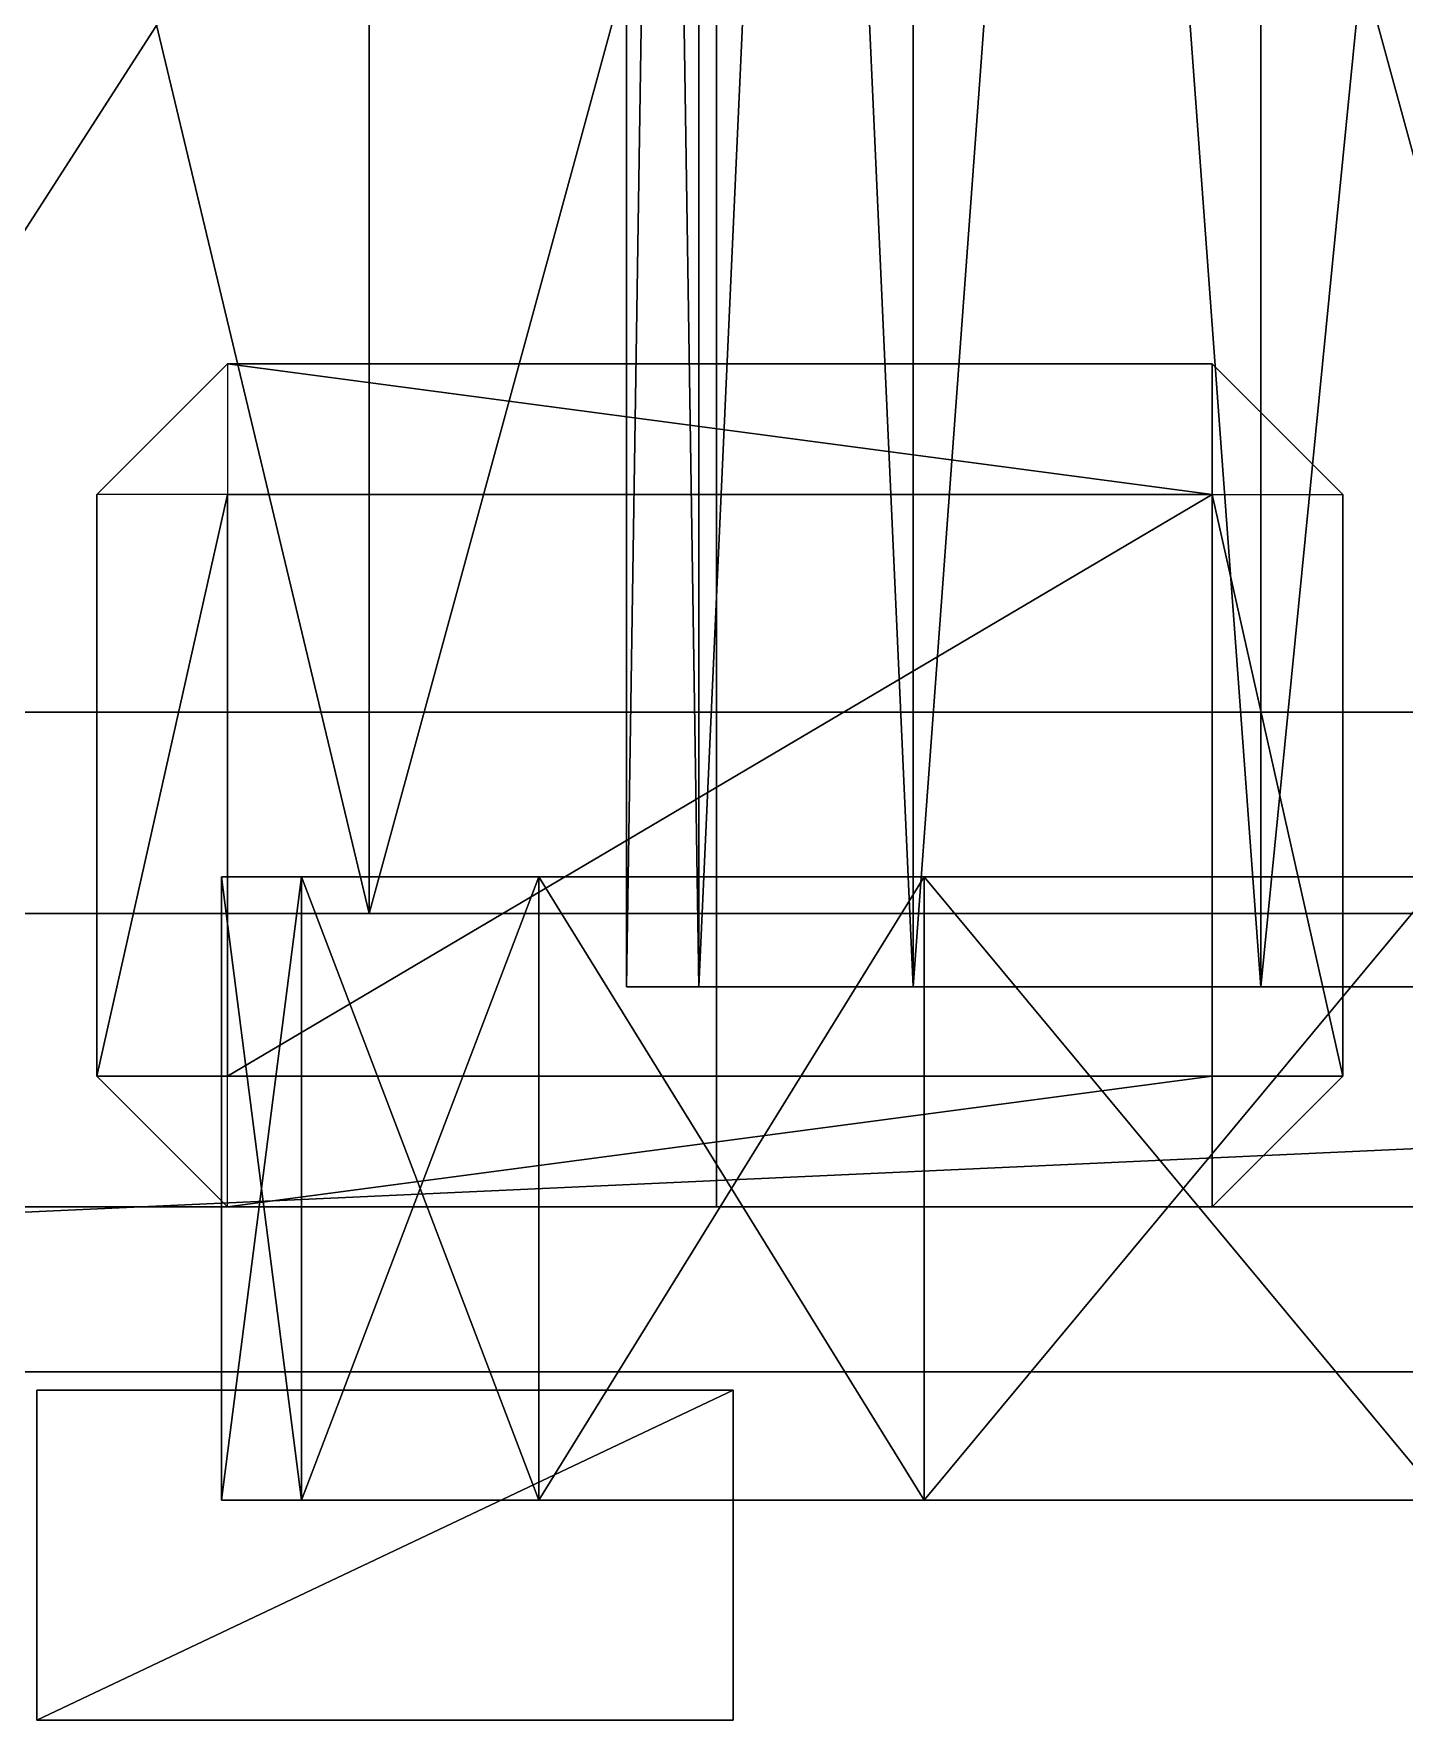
# Model space of a CAD drawing. Header units: millimetres. Extents: x -18 to 4450, y -985 to 970.
# Drawn here: x 497.3 to 572, y -874 to -782 of the extents above; entities that cross this region are included whole.
import ezdxf

# ---------------------------------------------------------------- set-up
doc = ezdxf.new("R2010")
doc.units = ezdxf.units.MM
for name, color, linetype in [('body__left_front_black_fender_flare_arc_8', 250, 'CONTINUOUS'), ('body__left_front_fender', 40, 'CONTINUOUS'), ('body__left_front_fender_sloped_outer_skin', 40, 'CONTINUOUS'), ('body__left_front_outer_arch_rounded_skin_facet_6', 40, 'CONTINUOUS'), ('running_gear__front_left_outer_rim_ring', 9, 'CONTINUOUS'), ('running_gear__front_left_tire_rim', 9, 'CONTINUOUS'), ('running_gear__front_left_tire_sidewall_tick_5', 8, 'CONTINUOUS'), ('running_gear__front_left_tire_sidewall_tick_8', 8, 'CONTINUOUS'), ('running_gear__front_left_tire_tire', 250, 'CONTINUOUS')]:
    doc.layers.add(name, color=color, linetype=linetype)

msp = doc.modelspace()

# ---------------------------------------------------------------- linework, layer by layer
at = {"layer": 'body__left_front_black_fender_flare_arc_8'}
for points in [[(500.69052, -807.139993, 722.702205), (507.830501, -800.000012, 722.702205), (507.830501, -800.000012, 742.422163)], [(500.69052, -807.139993, 722.702205), (507.830501, -800.000012, 742.422163), (500.69052, -807.139993, 742.422163)], [(500.69052, -807.139993, 722.702205), (507.830501, -800.000012, 722.702205), (507.830501, -807.139993, 715.562165)], [(500.69052, -807.139993, 742.422163), (507.830501, -800.000012, 742.422163), (507.830501, -807.139993, 749.562204)], [(507.830501, -800.000012, 722.702205), (507.830501, -800.000012, 742.422163), (561.550498, -800.000012, 742.422163)], [(507.830501, -800.000012, 722.702205), (561.550498, -800.000012, 742.422163), (561.550498, -800.000012, 722.702205)], [(507.830501, -800.000012, 722.702205), (507.830501, -807.139993, 715.562165), (561.550498, -807.139993, 715.562165)], [(507.830501, -800.000012, 722.702205), (561.550498, -807.139993, 715.562165), (561.550498, -800.000012, 722.702205)], [(507.830501, -800.000012, 742.422163), (507.830501, -807.139993, 749.562204), (561.550498, -807.139993, 749.562204)], [(507.830501, -800.000012, 742.422163), (561.550498, -807.139993, 749.562204), (561.550498, -800.000012, 742.422163)], [(568.690538, -807.139993, 722.702205), (561.550498, -800.000012, 722.702205), (561.550498, -800.000012, 742.422163)], [(568.690538, -807.139993, 722.702205), (561.550498, -800.000012, 742.422163), (568.690538, -807.139993, 742.422163)], [(568.690538, -807.139993, 722.702205), (561.550498, -800.000012, 722.702205), (561.550498, -807.139993, 715.562165)], [(568.690538, -807.139993, 742.422163), (561.550498, -800.000012, 742.422163), (561.550498, -807.139993, 749.562204)], [(500.69052, -838.859975, 722.702205), (500.69052, -838.859975, 742.422163), (500.69052, -807.139993, 742.422163)], [(500.69052, -838.859975, 722.702205), (500.69052, -807.139993, 742.422163), (500.69052, -807.139993, 722.702205)], [(500.69052, -838.859975, 722.702205), (507.830501, -838.859975, 715.562165), (507.830501, -807.139993, 715.562165)], [(500.69052, -838.859975, 722.702205), (507.830501, -807.139993, 715.562165), (500.69052, -807.139993, 722.702205)], [(500.69052, -838.859975, 742.422163), (507.830501, -838.859975, 749.562204), (507.830501, -807.139993, 749.562204)], [(500.69052, -838.859975, 742.422163), (507.830501, -807.139993, 749.562204), (500.69052, -807.139993, 742.422163)], [(507.830501, -838.859975, 749.562204), (561.550498, -838.859975, 749.562204), (561.550498, -807.139993, 749.562204)], [(507.830501, -838.859975, 749.562204), (561.550498, -807.139993, 749.562204), (507.830501, -807.139993, 749.562204)], [(507.830501, -838.859975, 715.562165), (507.830501, -807.139993, 715.562165), (561.550498, -807.139993, 715.562165)], [(507.830501, -838.859975, 715.562165), (561.550498, -807.139993, 715.562165), (561.550498, -838.859975, 715.562165)], [(568.690538, -838.859975, 722.702205), (561.550498, -838.859975, 715.562165), (561.550498, -807.139993, 715.562165)], [(568.690538, -838.859975, 722.702205), (561.550498, -807.139993, 715.562165), (568.690538, -807.139993, 722.702205)], [(568.690538, -838.859975, 742.422163), (561.550498, -838.859975, 749.562204), (561.550498, -807.139993, 749.562204)], [(568.690538, -838.859975, 742.422163), (561.550498, -807.139993, 749.562204), (568.690538, -807.139993, 742.422163)], [(568.690538, -838.859975, 722.702205), (568.690538, -807.139993, 722.702205), (568.690538, -807.139993, 742.422163)], [(568.690538, -838.859975, 722.702205), (568.690538, -807.139993, 742.422163), (568.690538, -838.859975, 742.422163)], [(500.69052, -838.859975, 722.702205), (507.830501, -846.000016, 722.702205), (507.830501, -846.000016, 742.422163)], [(500.69052, -838.859975, 722.702205), (507.830501, -846.000016, 742.422163), (500.69052, -838.859975, 742.422163)], [(500.69052, -838.859975, 722.702205), (507.830501, -846.000016, 722.702205), (507.830501, -838.859975, 715.562165)], [(500.69052, -838.859975, 742.422163), (507.830501, -846.000016, 742.422163), (507.830501, -838.859975, 749.562204)], [(507.830501, -846.000016, 722.702205), (507.830501, -838.859975, 715.562165), (561.550498, -838.859975, 715.562165)], [(507.830501, -846.000016, 722.702205), (561.550498, -838.859975, 715.562165), (561.550498, -846.000016, 722.702205)], [(507.830501, -846.000016, 742.422163), (507.830501, -838.859975, 749.562204), (561.550498, -838.859975, 749.562204)], [(507.830501, -846.000016, 742.422163), (561.550498, -838.859975, 749.562204), (561.550498, -846.000016, 742.422163)], [(568.690538, -838.859975, 722.702205), (561.550498, -846.000016, 722.702205), (561.550498, -846.000016, 742.422163)], [(568.690538, -838.859975, 722.702205), (561.550498, -846.000016, 742.422163), (568.690538, -838.859975, 742.422163)], [(568.690538, -838.859975, 722.702205), (561.550498, -846.000016, 722.702205), (561.550498, -838.859975, 715.562165)], [(568.690538, -838.859975, 742.422163), (561.550498, -846.000016, 742.422163), (561.550498, -838.859975, 749.562204)], [(507.830501, -846.000016, 722.702205), (561.550498, -846.000016, 722.702205), (561.550498, -846.000016, 742.422163)], [(507.830501, -846.000016, 722.702205), (561.550498, -846.000016, 742.422163), (507.830501, -846.000016, 742.422163)]]:
    msp.add_3dface(points, dxfattribs=at)
at = {"layer": 'body__left_front_fender'}
for points in [[(305.999994, -819.000006, 1019.999981), (1093.999982, -819.000006, 1019.999981), (1093.999982, -620.999992, 1019.999981)], [(305.999994, -819.000006, 1019.999981), (1093.999982, -620.999992, 1019.999981), (305.999994, -620.999992, 1019.999981)], [(305.999994, -819.000006, 759.99999), (305.999994, -620.999992, 759.99999), (1093.999982, -620.999992, 759.99999)], [(305.999994, -819.000006, 759.99999), (1093.999982, -620.999992, 759.99999), (1093.999982, -819.000006, 759.99999)], [(305.999994, -855.000019, 796.000004), (305.999994, -819.000006, 759.99999), (1093.999982, -819.000006, 759.99999)], [(305.999994, -855.000019, 796.000004), (1093.999982, -819.000006, 759.99999), (1093.999982, -855.000019, 796.000004)], [(305.999994, -855.000019, 984.000027), (305.999994, -819.000006, 1019.999981), (1093.999982, -819.000006, 1019.999981)], [(305.999994, -855.000019, 984.000027), (1093.999982, -819.000006, 1019.999981), (1093.999982, -855.000019, 984.000027)], [(305.999994, -855.000019, 796.000004), (1093.999982, -855.000019, 796.000004), (1093.999982, -855.000019, 984.000027)], [(305.999994, -855.000019, 796.000004), (1093.999982, -855.000019, 984.000027), (305.999994, -855.000019, 984.000027)]]:
    msp.add_3dface(points, dxfattribs=at)
at = {"layer": 'body__left_front_fender_sloped_outer_skin'}
for points in [[(118.000001, -846.000016, 705.99997), (118.000001, -646.000028, 705.99997), (1034.999967, -646.000028, 744.000018)], [(118.000001, -846.000016, 705.99997), (1034.999967, -646.000028, 744.000018), (1034.999967, -846.000016, 744.000018)], [(118.000001, -846.000016, 1047.999978), (1034.999967, -846.000016, 1241.999984), (1034.999967, -646.000028, 1241.999984)], [(118.000001, -846.000016, 1047.999978), (1034.999967, -646.000028, 1241.999984), (118.000001, -646.000028, 1047.999978)], [(1034.999967, -846.000016, 744.000018), (1034.999967, -846.000016, 1241.999984), (118.000001, -846.000016, 1047.999978)], [(1034.999967, -846.000016, 744.000018), (118.000001, -846.000016, 1047.999978), (118.000001, -846.000016, 705.99997)]]:
    msp.add_3dface(points, dxfattribs=at)
at = {"layer": 'body__left_front_outer_arch_rounded_skin_facet_6'}
for points in [[(462.500006, -846.000016, 721.740305), (462.500006, -734.000027, 721.740305), (534.500003, -734.000027, 721.740305)], [(462.500006, -846.000016, 721.740305), (534.500003, -734.000027, 721.740305), (534.500003, -846.000016, 721.740305)], [(462.500006, -846.000016, 773.740292), (534.500003, -846.000016, 773.740292), (534.500003, -734.000027, 773.740292)], [(462.500006, -846.000016, 773.740292), (534.500003, -734.000027, 773.740292), (462.500006, -734.000027, 773.740292)], [(534.500003, -734.000027, 721.740305), (534.500003, -734.000027, 773.740292), (534.500003, -846.000016, 773.740292)], [(534.500003, -734.000027, 721.740305), (534.500003, -846.000016, 773.740292), (534.500003, -846.000016, 721.740305)], [(534.500003, -846.000016, 721.740305), (534.500003, -846.000016, 773.740292), (462.500006, -846.000016, 773.740292)], [(534.500003, -846.000016, 721.740305), (462.500006, -846.000016, 773.740292), (462.500006, -846.000016, 721.740305)]]:
    msp.add_3dface(points, dxfattribs=at)
at = {"layer": 'running_gear__front_left_outer_rim_ring'}
for points in [[(511.871338, -861.999989, 439.38306), (511.871338, -828.000009, 439.38306), (507.499993, -828.000009, 395.000011)], [(511.871338, -861.999989, 439.38306), (507.499993, -828.000009, 395.000011), (507.499993, -861.999989, 395.000011)], [(735.000014, -828.000009, 395.000011), (511.871338, -828.000009, 439.38306), (507.499993, -828.000009, 395.000011)], [(507.499993, -861.999989, 395.000011), (507.499993, -828.000009, 395.000011), (511.871338, -828.000009, 350.616962)], [(507.499993, -861.999989, 395.000011), (511.871338, -828.000009, 350.616962), (511.871338, -861.999989, 350.616962)], [(735.000014, -828.000009, 395.000011), (507.499993, -828.000009, 395.000011), (511.871338, -828.000009, 350.616962)], [(524.817407, -861.999989, 482.060492), (524.817407, -828.000009, 482.060492), (511.871338, -828.000009, 439.38306)], [(524.817407, -861.999989, 482.060492), (511.871338, -828.000009, 439.38306), (511.871338, -861.999989, 439.38306)], [(735.000014, -828.000009, 395.000011), (524.817407, -828.000009, 482.060492), (511.871338, -828.000009, 439.38306)], [(511.871338, -861.999989, 350.616962), (511.871338, -828.000009, 350.616962), (524.817407, -828.000009, 307.939529)], [(511.871338, -861.999989, 350.616962), (524.817407, -828.000009, 307.939529), (524.817407, -861.999989, 307.939529)], [(735.000014, -828.000009, 395.000011), (511.871338, -828.000009, 350.616962), (524.817407, -828.000009, 307.939529)], [(545.840681, -861.999989, 521.392226), (545.840681, -828.000009, 521.392226), (524.817407, -828.000009, 482.060492)], [(545.840681, -861.999989, 521.392226), (524.817407, -828.000009, 482.060492), (524.817407, -861.999989, 482.060492)], [(735.000014, -828.000009, 395.000011), (545.840681, -828.000009, 521.392226), (524.817407, -828.000009, 482.060492)], [(524.817407, -861.999989, 307.939529), (524.817407, -828.000009, 307.939529), (545.840681, -828.000009, 268.607765)], [(524.817407, -861.999989, 307.939529), (545.840681, -828.000009, 268.607765), (545.840681, -861.999989, 268.607765)], [(735.000014, -828.000009, 395.000011), (524.817407, -828.000009, 307.939529), (545.840681, -828.000009, 268.607765)], [(574.133217, -861.999989, 555.866778), (574.133217, -828.000009, 555.866778), (545.840681, -828.000009, 521.392226)], [(574.133217, -861.999989, 555.866778), (545.840681, -828.000009, 521.392226), (545.840681, -861.999989, 521.392226)], [(735.000014, -828.000009, 395.000011), (574.133217, -828.000009, 555.866778), (545.840681, -828.000009, 521.392226)], [(545.840681, -861.999989, 268.607765), (545.840681, -828.000009, 268.607765), (574.133217, -828.000009, 234.133214)], [(545.840681, -861.999989, 268.607765), (574.133217, -828.000009, 234.133214), (574.133217, -861.999989, 234.133214)], [(735.000014, -828.000009, 395.000011), (545.840681, -828.000009, 268.607765), (574.133217, -828.000009, 234.133214)], [(735.000014, -861.999989, 395.000011), (507.499993, -861.999989, 395.000011), (511.871338, -861.999989, 439.38306)], [(735.000014, -861.999989, 395.000011), (511.871338, -861.999989, 350.616962), (507.499993, -861.999989, 395.000011)], [(735.000014, -861.999989, 395.000011), (511.871338, -861.999989, 439.38306), (524.817407, -861.999989, 482.060492)], [(735.000014, -861.999989, 395.000011), (524.817407, -861.999989, 307.939529), (511.871338, -861.999989, 350.616962)], [(735.000014, -861.999989, 395.000011), (524.817407, -861.999989, 482.060492), (545.840681, -861.999989, 521.392226)], [(735.000014, -861.999989, 395.000011), (545.840681, -861.999989, 268.607765), (524.817407, -861.999989, 307.939529)], [(735.000014, -861.999989, 395.000011), (545.840681, -861.999989, 521.392226), (574.133217, -861.999989, 555.866778)], [(735.000014, -861.999989, 395.000011), (574.133217, -861.999989, 234.133214), (545.840681, -861.999989, 268.607765)]]:
    msp.add_3dface(points, dxfattribs=at)
at = {"layer": 'running_gear__front_left_tire_rim'}
for points in [[(533.546686, -833.999991, 435.071558), (533.546686, -575.999975, 435.071558), (529.600024, -575.999975, 395.000011)], [(533.546686, -833.999991, 435.071558), (529.600024, -575.999975, 395.000011), (529.600024, -833.999991, 395.000011)], [(529.600024, -833.999991, 395.000011), (529.600024, -575.999975, 395.000011), (533.546686, -575.999975, 354.928434)], [(529.600024, -833.999991, 395.000011), (533.546686, -575.999975, 354.928434), (533.546686, -833.999991, 354.928434)], [(545.235157, -833.999991, 473.603189), (545.235157, -575.999975, 473.603189), (533.546686, -575.999975, 435.071558)], [(545.235157, -833.999991, 473.603189), (533.546686, -575.999975, 435.071558), (533.546686, -833.999991, 435.071558)], [(533.546686, -833.999991, 354.928434), (533.546686, -575.999975, 354.928434), (545.235157, -575.999975, 316.396832)], [(533.546686, -833.999991, 354.928434), (545.235157, -575.999975, 316.396832), (545.235157, -833.999991, 316.396832)], [(564.216137, -833.999991, 509.114146), (564.216137, -575.999975, 509.114146), (545.235157, -575.999975, 473.603189)], [(564.216137, -833.999991, 509.114146), (545.235157, -575.999975, 473.603189), (545.235157, -833.999991, 473.603189)], [(545.235157, -833.999991, 316.396832), (545.235157, -575.999975, 316.396832), (564.216137, -575.999975, 280.885875)], [(545.235157, -833.999991, 316.396832), (564.216137, -575.999975, 280.885875), (564.216137, -833.999991, 280.885875)], [(589.760244, -833.999991, 540.239751), (589.760244, -575.999975, 540.239751), (564.216137, -575.999975, 509.114146)], [(589.760244, -833.999991, 540.239751), (564.216137, -575.999975, 509.114146), (564.216137, -833.999991, 509.114146)], [(564.216137, -833.999991, 280.885875), (564.216137, -575.999975, 280.885875), (589.760244, -575.999975, 249.76027)], [(564.216137, -833.999991, 280.885875), (589.760244, -575.999975, 249.76027), (589.760244, -833.999991, 249.76027)], [(735.000014, -833.999991, 395.000011), (529.600024, -833.999991, 395.000011), (533.546686, -833.999991, 435.071558)], [(735.000014, -833.999991, 395.000011), (533.546686, -833.999991, 354.928434), (529.600024, -833.999991, 395.000011)], [(735.000014, -833.999991, 395.000011), (533.546686, -833.999991, 435.071558), (545.235157, -833.999991, 473.603189)], [(735.000014, -833.999991, 395.000011), (545.235157, -833.999991, 316.396832), (533.546686, -833.999991, 354.928434)], [(735.000014, -833.999991, 395.000011), (545.235157, -833.999991, 473.603189), (564.216137, -833.999991, 509.114146)], [(735.000014, -833.999991, 395.000011), (564.216137, -833.999991, 280.885875), (545.235157, -833.999991, 316.396832)], [(735.000014, -833.999991, 395.000011), (564.216137, -833.999991, 509.114146), (589.760244, -833.999991, 540.239751)], [(735.000014, -833.999991, 395.000011), (589.760244, -833.999991, 249.76027), (564.216137, -833.999991, 280.885875)]]:
    msp.add_3dface(points, dxfattribs=at)
at = {"layer": 'running_gear__front_left_tire_sidewall_tick_5'}
for points in [[(497.412115, -874.000013, 632.58785), (497.412115, -874.000013, 650.587857), (497.412115, -856.000006, 650.587857)], [(497.412115, -874.000013, 632.58785), (497.412115, -856.000006, 650.587857), (497.412115, -856.000006, 632.58785)], [(497.412115, -856.000006, 632.58785), (497.412115, -856.000006, 650.587857), (535.412133, -856.000006, 650.587857)], [(497.412115, -856.000006, 632.58785), (535.412133, -856.000006, 650.587857), (535.412133, -856.000006, 632.58785)], [(497.412115, -874.000013, 650.587857), (535.412133, -874.000013, 650.587857), (535.412133, -856.000006, 650.587857)], [(497.412115, -874.000013, 650.587857), (535.412133, -856.000006, 650.587857), (497.412115, -856.000006, 650.587857)], [(497.412115, -874.000013, 632.58785), (497.412115, -856.000006, 632.58785), (535.412133, -856.000006, 632.58785)], [(497.412115, -874.000013, 632.58785), (535.412133, -856.000006, 632.58785), (535.412133, -874.000013, 632.58785)], [(535.412133, -874.000013, 632.58785), (535.412133, -856.000006, 632.58785), (535.412133, -856.000006, 650.587857)], [(535.412133, -874.000013, 632.58785), (535.412133, -856.000006, 650.587857), (535.412133, -874.000013, 650.587857)], [(497.412115, -874.000013, 632.58785), (535.412133, -874.000013, 632.58785), (535.412133, -874.000013, 650.587857)], [(497.412115, -874.000013, 632.58785), (535.412133, -874.000013, 650.587857), (497.412115, -874.000013, 650.587857)]]:
    msp.add_3dface(points, dxfattribs=at)
at = {"layer": 'running_gear__front_left_tire_sidewall_tick_8'}
for points in [[(497.412115, -874.000013, 157.412127), (497.412115, -874.000013, 175.412118), (497.412115, -856.000006, 175.412118)], [(497.412115, -874.000013, 157.412127), (497.412115, -856.000006, 175.412118), (497.412115, -856.000006, 157.412127)], [(497.412115, -856.000006, 157.412127), (497.412115, -856.000006, 175.412118), (535.412133, -856.000006, 175.412118)], [(497.412115, -856.000006, 157.412127), (535.412133, -856.000006, 175.412118), (535.412133, -856.000006, 157.412127)], [(497.412115, -874.000013, 175.412118), (535.412133, -874.000013, 175.412118), (535.412133, -856.000006, 175.412118)], [(497.412115, -874.000013, 175.412118), (535.412133, -856.000006, 175.412118), (497.412115, -856.000006, 175.412118)], [(497.412115, -874.000013, 157.412127), (497.412115, -856.000006, 157.412127), (535.412133, -856.000006, 157.412127)], [(497.412115, -874.000013, 157.412127), (535.412133, -856.000006, 157.412127), (535.412133, -874.000013, 157.412127)], [(535.412133, -874.000013, 157.412127), (535.412133, -856.000006, 157.412127), (535.412133, -856.000006, 175.412118)], [(535.412133, -874.000013, 157.412127), (535.412133, -856.000006, 175.412118), (535.412133, -874.000013, 175.412118)], [(497.412115, -874.000013, 157.412127), (535.412133, -874.000013, 157.412127), (535.412133, -874.000013, 175.412118)], [(497.412115, -874.000013, 157.412127), (535.412133, -874.000013, 175.412118), (497.412115, -874.000013, 175.412118)]]:
    msp.add_3dface(points, dxfattribs=at)
at = {"layer": 'running_gear__front_left_tire_tire'}
for points in [[(515.549779, -829.999983, 723.430514), (515.549779, -579.999983, 723.430514), (455.692828, -579.999983, 674.307168)], [(515.549779, -829.999983, 723.430514), (455.692828, -579.999983, 674.307168), (455.692828, -829.999983, 674.307168)], [(455.692828, -829.999983, 115.692824), (455.692828, -579.999983, 115.692824), (515.549779, -579.999983, 66.5695)], [(455.692828, -829.999983, 115.692824), (515.549779, -579.999983, 66.5695), (515.549779, -829.999983, 66.5695)], [(583.840072, -829.999983, 759.932399), (583.840072, -579.999983, 759.932399), (515.549779, -579.999983, 723.430514)], [(583.840072, -829.999983, 759.932399), (515.549779, -579.999983, 723.430514), (515.549779, -829.999983, 723.430514)], [(515.549779, -829.999983, 66.5695), (515.549779, -579.999983, 66.5695), (583.840072, -579.999983, 30.067585)], [(515.549779, -829.999983, 66.5695), (583.840072, -579.999983, 30.067585), (583.840072, -829.999983, 30.067585)], [(735.000014, -829.999983, 395.000011), (340.000004, -829.999983, 395.000011), (347.589821, -829.999983, 472.06068)], [(735.000014, -829.999983, 395.000011), (347.589821, -829.999983, 317.939311), (340.000004, -829.999983, 395.000011)], [(735.000014, -829.999983, 395.000011), (347.589821, -829.999983, 472.06068), (370.067596, -829.999983, 546.159983)], [(735.000014, -829.999983, 395.000011), (370.067596, -829.999983, 243.840039), (347.589821, -829.999983, 317.939311)], [(735.000014, -829.999983, 395.000011), (370.067596, -829.999983, 546.159983), (406.569511, -829.999983, 614.450216)], [(735.000014, -829.999983, 395.000011), (406.569511, -829.999983, 175.54976), (370.067596, -829.999983, 243.840039)], [(735.000014, -829.999983, 395.000011), (406.569511, -829.999983, 614.450216), (455.692828, -829.999983, 674.307168)], [(735.000014, -829.999983, 395.000011), (455.692828, -829.999983, 115.692824), (406.569511, -829.999983, 175.54976)], [(735.000014, -829.999983, 395.000011), (455.692828, -829.999983, 674.307168), (515.549779, -829.999983, 723.430514)], [(735.000014, -829.999983, 395.000011), (515.549779, -829.999983, 66.5695), (455.692828, -829.999983, 115.692824)], [(735.000014, -829.999983, 395.000011), (515.549779, -829.999983, 723.430514), (583.840072, -829.999983, 759.932399)], [(735.000014, -829.999983, 395.000011), (583.840072, -829.999983, 30.067585), (515.549779, -829.999983, 66.5695)]]:
    msp.add_3dface(points, dxfattribs=at)

doc.saveas('drawing.dxf')
